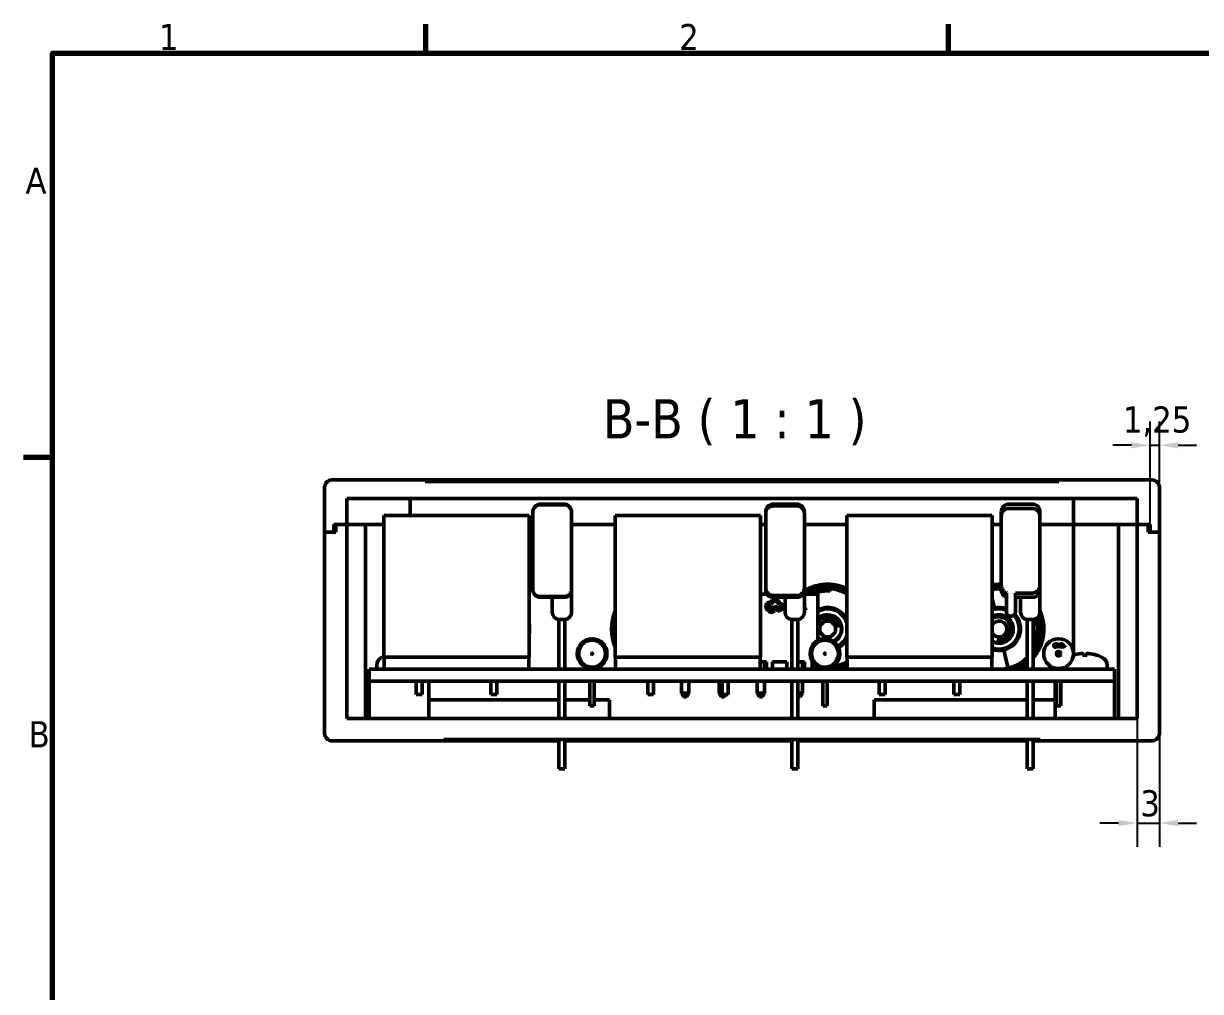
# Model space of a CAD drawing. Header units: millimetres. Extents: x -86 to 841, y -58 to 594.
# Drawn here: x 16.1 to 174, y 448.1 to 578 of the extents above; entities that cross this region are included whole.
import ezdxf

# ---------------------------------------------------------------- set-up
doc = ezdxf.new("R2010")
doc.units = ezdxf.units.MM
for name, color, linetype, lineweight in [('Border (ISO)', 7, 'Continuous', 70), ('Dimension (ISO)', 7, 'Continuous', 25), ('Symbol (ISO)', 7, 'Continuous', 25), ('Visible (ISO)', 7, 'Continuous', 50)]:
    doc.layers.add(name, color=color, linetype=linetype, lineweight=lineweight)
doc.styles.add('Label Text (ISO)', font='tahoma.ttf')
doc.styles.add('Note Text (ISO)', font='tahoma.ttf')
doc.dimstyles.new('Default (ISO)', dxfattribs={"dimtxt": 3.5, "dimasz": 2.5, "dimexe": 3.175, "dimexo": 0, "dimgap": 0.762, "dimtad": 1, "dimrnd": 1e-08, "dimtxsty": 'Note Text (ISO)', "dimcen": 0.09, "dimdle": 10, "dimclrd": 256, "dimclre": 256, "dimclrt": 256, "dimadec": 0, "dimazin": 0, "dimtfac": 1.001486, "dimtmove": 0, "dimatfit": 3, "dimfxl": 1, "dimtolj": 1, "dimtzin": 0, "dimlwd": -1, "dimlwe": -1, "dimarcsym": 0})

# ---------------------------------------------------------------- blocks, each defined once
blk = doc.blocks.new('Borders Default Border')
at = {"layer": 'Border (ISO)'}
for p, q in [((70.08, 574), (70.08, 577.9)), ((140.17, 574), (140.17, 577.9)), ((20, 519.75), (16.1, 519.75))]:
    blk.add_line(p, q, dxfattribs=at)
at = {"layer": 'Border (ISO)', "flags": 128}
blk.add_lwpolyline([(20, 20), (20, 574), (821, 574), (821, 20), (20, 20)], dxfattribs=at)
at = {"layer": 'Border (ISO)', "char_height": 3.5, "attachment_point": 7, "style": 'Note Text (ISO)'}
for s, insert in [('1', (34.25, 574.4)), ('2', (104.06, 574.4)), ('A', (16.36, 555.13)), ('B', (16.78, 480.88))]:
    blk.add_mtext(s, dxfattribs=dict(at, insert=insert))
blk = doc.blocks.new('*D13')
at = {"layer": 'Defpoints', "color": 0, "transparency": 16777216}
for p in [(165.48, 484.75), (168.48, 482.75), (168.48, 470.72)]:
    blk.add_point(p, dxfattribs=at)
at = {"layer": 'Dimension (ISO)', "transparency": 16777216}
for p, q in [((165.48, 484.75), (165.48, 467.54)), ((168.48, 482.75), (168.48, 467.54)), ((162.98, 470.72), (160.48, 470.72)), ((165.48, 470.72), (168.48, 470.72)), ((170.98, 470.72), (173.48, 470.72))]:
    blk.add_line(p, q, dxfattribs=at)
for points in [[(162.98, 471.13), (162.98, 470.3), (165.48, 470.72)], [(170.98, 471.13), (170.98, 470.3), (168.48, 470.72)]]:
    blk.add_solid(points, dxfattribs=at)
at = {"layer": 'Dimension (ISO)', "transparency": 16777216, "insert": (165.92, 475.12), "char_height": 3.5, "attachment_point": 1, "style": 'Note Text (ISO)'}
blk.add_mtext('\\A1;3', dxfattribs=at)
blk = doc.blocks.new('*D14')
at = {"layer": 'Defpoints', "color": 0, "transparency": 16777216}
for p in [(168.48, 521.39), (168.48, 515.75), (167.23, 510.75)]:
    blk.add_point(p, dxfattribs=at)
at = {"layer": 'Dimension (ISO)', "transparency": 16777216}
for p, q in [((167.23, 510.75), (167.23, 524.57)), ((168.48, 515.75), (168.48, 524.57)), ((164.73, 521.39), (162.23, 521.39)), ((167.23, 521.39), (168.48, 521.39)), ((170.98, 521.39), (173.48, 521.39))]:
    blk.add_line(p, q, dxfattribs=at)
for points in [[(164.73, 521.81), (164.73, 520.98), (167.23, 521.39)], [(170.98, 521.81), (170.98, 520.98), (168.48, 521.39)]]:
    blk.add_solid(points, dxfattribs=at)
at = {"layer": 'Dimension (ISO)', "transparency": 16777216, "insert": (163.58, 526.6), "char_height": 3.5, "attachment_point": 1, "style": 'Note Text (ISO)'}
blk.add_mtext('\\A1;1,25', dxfattribs=at)

msp = doc.modelspace()

# ---------------------------------------------------------------- linework, layer by layer
at = {"layer": 'Visible (ISO)'}
for p, q in [((69.98, 516.748), (57.48, 516.748)), ((69.98, 516.548), (69.98, 516.748)), ((69.98, 516.748), (72.98, 516.748)), ((154.98, 516.548), (69.98, 516.548)), ((72.98, 516.748), (151.98, 516.748)), ((151.98, 516.748), (154.98, 516.748)), ((167.48, 516.748), (154.98, 516.748)), ((154.98, 516.748), (154.98, 516.548)), ((56.48, 515.748), (56.48, 509.748)), ((168.48, 509.748), (168.48, 515.748)), ((59.48, 510.748), (59.48, 514.248)), ((59.48, 514.248), (165.48, 514.248)), ((67.98, 514.248), (67.98, 511.952)), ((85.421, 513.5), (88.621, 513.5)), ((88.621, 513.404), (85.421, 513.404)), ((116.663, 513.5), (119.863, 513.5)), ((119.863, 513.259), (116.663, 513.259)), ((148.26, 513.5), (151.46, 513.5)), ((156.98, 514.248), (156.98, 510.748)), ((165.48, 514.248), (165.48, 510.748)), ((64.426, 511.952), (64.426, 492.952)), ((83.926, 511.952), (64.426, 511.952)), ((83.926, 492.952), (83.926, 511.952)), ((84.421, 512.386), (84.421, 502.113)), ((84.421, 512.037), (84.421, 512.38)), ((89.621, 502.113), (89.621, 512.386)), ((89.621, 511.775), (89.621, 512.228)), ((95.483, 511.952), (95.483, 492.952)), ((114.983, 511.952), (95.483, 511.952)), ((114.983, 492.952), (114.983, 511.952)), ((115.663, 512.255), (115.663, 512.499)), ((115.663, 512.211), (115.663, 502.288)), ((120.863, 502.288), (120.863, 512.211)), ((120.863, 510.747), (120.863, 511.835)), ((126.544, 511.952), (126.544, 492.952)), ((146.044, 511.952), (126.544, 511.952)), ((146.044, 492.952), (146.044, 511.952)), ((147.26, 511.465), (147.26, 512.462)), ((147.26, 511.81), (147.26, 502.689)), ((151.46, 512.932), (148.26, 512.932)), ((152.46, 511.81), (152.46, 512.5)), ((152.46, 502.689), (152.46, 511.81)), ((57.73, 509.748), (57.73, 510.748)), ((57.73, 510.748), (59.48, 510.748)), ((59.48, 510.748), (57.98, 510.748)), ((57.98, 510.748), (57.98, 509.748)), ((59.48, 484.748), (59.48, 510.748)), ((61.98, 510.748), (59.48, 510.748)), ((61.98, 510.748), (61.98, 484.748)), ((61.98, 510.748), (64.426, 510.748)), ((64.426, 510.748), (61.98, 510.748)), ((83.926, 510.748), (84.421, 510.748)), ((84.421, 510.748), (83.926, 510.748)), ((89.621, 510.748), (95.483, 510.748)), ((95.483, 510.748), (89.621, 510.748)), ((114.983, 510.748), (115.663, 510.748)), ((115.663, 510.748), (114.983, 510.748)), ((120.863, 510.748), (126.544, 510.748)), ((126.544, 510.748), (120.863, 510.748)), ((146.044, 510.748), (147.26, 510.748)), ((147.26, 510.748), (146.044, 510.748)), ((152.46, 510.748), (156.98, 510.748)), ((156.98, 510.748), (152.46, 510.748)), ((156.98, 510.748), (162.98, 510.748)), ((156.98, 493.268), (156.98, 510.748)), ((162.98, 510.748), (156.98, 510.748)), ((165.48, 510.748), (162.98, 510.748)), ((162.98, 510.748), (162.98, 484.748)), ((166.98, 510.748), (165.48, 510.748)), ((165.48, 510.748), (165.48, 484.748)), ((165.48, 510.748), (167.23, 510.748)), ((166.98, 509.748), (166.98, 510.748)), ((167.23, 510.748), (167.23, 509.748)), ((57.98, 509.748), (56.48, 509.748)), ((56.48, 509.748), (56.48, 482.748)), ((56.48, 509.748), (57.73, 509.748)), ((168.48, 509.748), (166.98, 509.748)), ((167.23, 509.748), (168.48, 509.748)), ((168.48, 482.748), (168.48, 509.748)), ((147.26, 504.276), (147.26, 502.523)), ((84.421, 503.294), (84.421, 502.664)), ((89.621, 503.363), (89.621, 502.716)), ((115.663, 503.306), (115.663, 502.39)), ((120.863, 502.879), (120.863, 502.168)), ((124.301, 501.838), (124.32, 502.137)), ((147.108, 502.369), (147.26, 502.397)), ((152.46, 502.588), (152.46, 502)), ((85.421, 501.095), (88.621, 501.095)), ((85.421, 501), (88.621, 501)), ((87.021, 501), (87.021, 499)), ((89.621, 502), (89.621, 499)), ((114.983, 501.44), (115.834, 501.44)), ((116.663, 501.24), (119.863, 501.24)), ((116.663, 501), (119.863, 501)), ((118.263, 501), (118.263, 499)), ((120.863, 502), (120.863, 499)), ((120.863, 501.44), (122.64, 501.44)), ((122.64, 501.44), (122.64, 495.185)), ((146.044, 500.865), (146.342, 499.556)), ((147.951, 501.621), (147.951, 499)), ((149.169, 499), (149.169, 501.567)), ((149.169, 501.567), (151.46, 501.567)), ((149.169, 501), (151.46, 501)), ((149.86, 501), (149.86, 499)), ((152.46, 502), (152.46, 499)), ((117.209, 499.825), (116.724, 499.572)), ((116.815, 499.366), (117.321, 499.634)), ((116.815, 499.33), (116.815, 499.366)), ((117.321, 499.634), (117.209, 499.825)), ((117.299, 499.207), (117.512, 499.207)), ((117.491, 499.428), (117.328, 499.428)), ((117.44, 499.992), (117.469, 499.992)), ((120.875, 499.717), (120.863, 499.717)), ((120.924, 499.406), (120.863, 499.575)), ((120.863, 499.406), (120.924, 499.406)), ((120.863, 499.348), (120.944, 499.348)), ((121.069, 499.209), (120.875, 499.717)), ((120.944, 499.348), (120.996, 499.209)), ((120.996, 499.209), (121.069, 499.209)), ((122.722, 499.137), (122.64, 499.23)), ((123.277, 499.529), (123.281, 499.356)), ((123.615, 499.423), (123.551, 499.585)), ((124.271, 499.602), (124.215, 499.438)), ((124.552, 499.387), (124.547, 499.56)), ((125.229, 499.33), (125.121, 499.195)), ((125.42, 499.032), (125.475, 499.196)), ((146.092, 499.298), (146.044, 499.373)), ((146.7, 499.603), (146.678, 499.431)), ((147.018, 499.448), (146.979, 499.617)), ((147.693, 499.527), (147.614, 499.373)), ((147.939, 499.272), (147.951, 499.366)), ((87.921, 498.005), (88.721, 498.005)), ((87.921, 498.005), (87.921, 491.34)), ((88.721, 498.005), (88.721, 491.34)), ((119.163, 498.005), (119.963, 498.005)), ((119.163, 498.005), (119.163, 491.34)), ((119.963, 498.005), (119.963, 491.34)), ((126.037, 498.747), (125.889, 498.657)), ((126.114, 498.402), (126.222, 498.537)), ((126.544, 497.913), (126.427, 497.889)), ((126.438, 498.247), (126.544, 498.312)), ((149.312, 498.418), (149.152, 498.351)), ((149.337, 498.065), (149.464, 498.183)), ((149.743, 497.52), (149.57, 497.511)), ((150.76, 498.005), (151.56, 498.005)), ((150.76, 498.005), (150.76, 491.34)), ((151.56, 498.005), (151.56, 491.34)), ((94.98, 496.748), (95.48, 496.748)), ((149.632, 496.242), (149.805, 496.251)), ((149.645, 497.18), (149.805, 497.247)), ((149.84, 496.528), (149.674, 496.579)), ((125.591, 494.375), (125.528, 494.536)), ((125.979, 494.934), (126.131, 494.851)), ((126.306, 495.069), (126.191, 495.199)), ((126.479, 495.727), (126.544, 495.717)), ((148.219, 494.161), (148.181, 494.33)), ((148.686, 494.656), (148.824, 494.551)), ((149.029, 494.741), (148.936, 494.887)), ((149.299, 495.365), (149.464, 495.314)), ((149.592, 495.563), (149.454, 495.668)), ((151.702, 494.822), (151.979, 494.709)), ((154.73, 494.542), (154.594, 494.471)), ((154.62, 494.413), (154.761, 494.488)), ((154.62, 494.403), (154.62, 494.413)), ((154.761, 494.488), (154.73, 494.542)), ((154.755, 494.369), (154.815, 494.369)), ((154.809, 494.431), (154.763, 494.431)), ((154.795, 494.589), (154.803, 494.589)), ((155.08, 494.738), (155.061, 494.738)), ((155.061, 494.738), (155.061, 494.595)), ((155.061, 494.595), (155.136, 494.595)), ((155.134, 494.512), (155.061, 494.512)), ((155.061, 494.512), (155.061, 494.369)), ((155.061, 494.369), (155.138, 494.369)), ((155.08, 494.612), (155.08, 494.738)), ((155.136, 494.612), (155.08, 494.612)), ((155.08, 494.45), (155.08, 494.495)), ((155.08, 494.495), (155.134, 494.495)), ((155.13, 494.45), (155.08, 494.45)), ((155.08, 494.386), (155.08, 494.434)), ((155.08, 494.434), (155.13, 494.434)), ((155.138, 494.386), (155.08, 494.386)), ((155.13, 494.434), (155.13, 494.45)), ((155.134, 494.495), (155.134, 494.512)), ((155.136, 494.595), (155.136, 494.612)), ((155.138, 494.369), (155.138, 494.386)), ((155.165, 494.464), (155.165, 494.447)), ((155.219, 494.434), (155.189, 494.43)), ((155.219, 494.42), (155.195, 494.417)), ((155.218, 494.385), (155.219, 494.385)), ((155.219, 494.411), (155.219, 494.42)), ((155.219, 494.385), (155.219, 494.369)), ((155.219, 494.369), (155.236, 494.369)), ((155.236, 494.369), (155.236, 494.435)), ((155.249, 494.715), (155.249, 494.734)), ((155.249, 494.601), (155.249, 494.619)), ((155.261, 494.391), (155.261, 494.373)), ((155.35, 494.738), (155.277, 494.738)), ((155.277, 494.738), (155.277, 494.595)), ((155.277, 494.595), (155.354, 494.595)), ((155.296, 494.676), (155.296, 494.721)), ((155.296, 494.721), (155.35, 494.721)), ((155.346, 494.676), (155.296, 494.676)), ((155.296, 494.612), (155.296, 494.659)), ((155.296, 494.659), (155.346, 494.659)), ((155.354, 494.612), (155.296, 494.612)), ((155.324, 494.452), (155.324, 494.469)), ((155.359, 494.471), (155.339, 494.471)), ((155.339, 494.471), (155.378, 494.37)), ((155.342, 494.339), (155.342, 494.323)), ((155.346, 494.659), (155.346, 494.676)), ((155.35, 494.721), (155.35, 494.738)), ((155.354, 494.595), (155.354, 494.612)), ((155.385, 494.395), (155.359, 494.471)), ((155.378, 494.37), (155.371, 494.351)), ((155.421, 494.738), (155.381, 494.738)), ((155.381, 494.738), (155.381, 494.595)), ((155.381, 494.595), (155.42, 494.595)), ((155.387, 494.386), (155.385, 494.395)), ((155.388, 494.386), (155.387, 494.386)), ((155.418, 494.471), (155.39, 494.395)), ((155.39, 494.354), (155.436, 494.471)), ((155.399, 494.721), (155.399, 494.612)), ((155.42, 494.721), (155.399, 494.721)), ((155.399, 494.612), (155.42, 494.612)), ((155.436, 494.471), (155.418, 494.471)), ((155.529, 494.512), (155.455, 494.512)), ((155.455, 494.512), (155.455, 494.369)), ((155.455, 494.369), (155.532, 494.369)), ((155.474, 494.45), (155.474, 494.495)), ((155.474, 494.495), (155.529, 494.495)), ((155.525, 494.45), (155.474, 494.45)), ((155.474, 494.386), (155.474, 494.434)), ((155.474, 494.434), (155.525, 494.434)), ((155.532, 494.386), (155.474, 494.386)), ((155.559, 494.738), (155.504, 494.595)), ((155.504, 494.595), (155.525, 494.595)), ((155.525, 494.595), (155.538, 494.634)), ((155.525, 494.434), (155.525, 494.45)), ((155.529, 494.495), (155.529, 494.512)), ((155.532, 494.369), (155.532, 494.386)), ((155.538, 494.634), (155.598, 494.634)), ((155.565, 494.709), (155.544, 494.65)), ((155.544, 494.65), (155.592, 494.65)), ((155.578, 494.738), (155.559, 494.738)), ((155.599, 494.512), (155.559, 494.512)), ((155.559, 494.512), (155.559, 494.369)), ((155.559, 494.369), (155.598, 494.369)), ((155.568, 494.719), (155.568, 494.719)), ((155.592, 494.65), (155.57, 494.709)), ((155.577, 494.495), (155.577, 494.386)), ((155.599, 494.495), (155.577, 494.495)), ((155.577, 494.386), (155.598, 494.386)), ((155.632, 494.595), (155.578, 494.738)), ((155.598, 494.634), (155.612, 494.595)), ((155.612, 494.595), (155.632, 494.595)), ((155.737, 494.512), (155.683, 494.369)), ((155.683, 494.369), (155.703, 494.369)), ((155.703, 494.369), (155.717, 494.408)), ((155.717, 494.408), (155.776, 494.408)), ((155.744, 494.484), (155.722, 494.424)), ((155.722, 494.424), (155.77, 494.424)), ((155.757, 494.512), (155.737, 494.512)), ((155.747, 494.494), (155.746, 494.494)), ((155.77, 494.424), (155.749, 494.484)), ((155.811, 494.369), (155.757, 494.512)), ((155.776, 494.408), (155.79, 494.369)), ((155.79, 494.369), (155.811, 494.369)), ((64.426, 492.952), (83.926, 492.952)), ((64.476, 492.952), (64.476, 491.352)), ((83.876, 492.952), (64.476, 492.952)), ((83.876, 491.352), (83.876, 492.952)), ((95.483, 492.952), (114.983, 492.952)), ((95.533, 492.952), (95.533, 491.352)), ((114.933, 492.952), (95.533, 492.952)), ((114.933, 491.352), (114.933, 492.952)), ((126.544, 492.952), (146.044, 492.952)), ((126.594, 492.952), (126.594, 491.352)), ((145.994, 492.952), (126.594, 492.952)), ((145.994, 491.352), (145.994, 492.952)), ((146.267, 493.97), (146.346, 494.124)), ((146.942, 494.048), (146.98, 493.879)), ((147.26, 493.893), (147.282, 494.065)), ((147.618, 493.941), (148.066, 491.97)), ((147.868, 494.198), (147.961, 494.053)), ((158.807, 493.259), (158.153, 493.259)), ((158.201, 493.472), (158.22, 493.259)), ((158.758, 493.472), (158.74, 493.259)), ((160.022, 493.259), (160.008, 493.259)), ((62.48, 491.34), (62.48, 489.748)), ((162.48, 491.34), (62.48, 491.34)), ((63.48, 491.873), (63.48, 491.34)), ((64.476, 491.352), (83.876, 491.352)), ((68.776, 491.352), (68.776, 491.34)), ((69.576, 491.352), (69.576, 491.34)), ((78.776, 491.352), (78.776, 491.34)), ((79.576, 491.352), (79.576, 491.34)), ((92.075, 491.34), (92.075, 491.462)), ((92.675, 491.34), (92.675, 491.462)), ((95.533, 491.352), (114.933, 491.352)), ((99.833, 491.352), (99.833, 491.34)), ((100.633, 491.352), (100.633, 491.34)), ((102.32, 491.352), (102.32, 491.34)), ((102.946, 491.352), (102.946, 491.34)), ((104.11, 491.352), (104.11, 491.34)), ((104.36, 491.352), (104.36, 491.34)), ((105.36, 491.352), (105.36, 491.34)), ((105.61, 491.352), (105.61, 491.34)), ((106.436, 491.352), (106.436, 491.34)), ((108.334, 491.352), (108.334, 491.34)), ((109.19, 491.352), (109.19, 491.34)), ((109.44, 491.352), (109.44, 491.34)), ((109.833, 491.352), (109.833, 491.34)), ((110.633, 491.352), (110.633, 491.34)), ((110.69, 491.352), (110.69, 491.34)), ((111.516, 491.352), (111.516, 491.34)), ((113.414, 491.352), (113.414, 491.34)), ((114.27, 491.352), (114.27, 491.34)), ((114.52, 491.352), (114.52, 491.34)), ((115.77, 492.34), (114.933, 492.34)), ((115.52, 492.34), (115.52, 491.34)), ((115.77, 492.34), (115.77, 491.34)), ((116.596, 492.34), (116.596, 491.34)), ((118.494, 492.34), (116.596, 492.34)), ((118.494, 492.34), (118.494, 491.34)), ((120.85, 492.34), (119.963, 492.34)), ((120.6, 492.34), (120.6, 491.34)), ((120.85, 492.34), (120.85, 491.34)), ((121.896, 492.34), (121.896, 491.34)), ((121.947, 492.34), (121.896, 492.34)), ((122.64, 491.694), (122.64, 491.34)), ((123.317, 491.34), (123.317, 491.462)), ((123.917, 491.34), (123.917, 491.462)), ((126.594, 491.352), (145.994, 491.352)), ((130.894, 491.352), (130.894, 491.34)), ((131.694, 491.352), (131.694, 491.34)), ((140.894, 491.352), (140.894, 491.34)), ((141.694, 491.352), (141.694, 491.34)), ((148.066, 491.97), (148.177, 491.482)), ((148.199, 491.385), (148.209, 491.34)), ((150.71, 492.049), (150.404, 491.968)), ((154.66, 491.34), (154.66, 491.462)), ((155.26, 491.34), (155.26, 491.462)), ((155.48, 491.508), (155.48, 491.34)), ((161.48, 491.873), (161.48, 491.34)), ((162.48, 489.748), (162.48, 491.34)), ((62.48, 489.748), (162.48, 489.748)), ((62.48, 484.748), (62.48, 489.748)), ((68.776, 489.748), (68.776, 487.952)), ((69.576, 489.748), (69.576, 487.952)), ((70.48, 484.748), (70.48, 489.748)), ((78.776, 489.748), (78.776, 487.952)), ((79.576, 489.748), (79.576, 487.952)), ((87.921, 489.748), (87.921, 484.748)), ((88.721, 489.748), (88.721, 484.748)), ((92.075, 486.44), (92.075, 489.748)), ((92.675, 486.44), (92.675, 489.748)), ((99.833, 489.748), (99.833, 487.952)), ((100.633, 489.748), (100.633, 487.952)), ((104.36, 489.748), (104.36, 488.159)), ((105.36, 489.748), (105.36, 488.159)), ((109.44, 489.748), (109.44, 488.159)), ((109.833, 489.748), (109.833, 487.952)), ((110.633, 489.748), (110.633, 487.952)), ((114.52, 489.748), (114.52, 488.159)), ((115.52, 489.748), (115.52, 488.159)), ((119.163, 489.748), (119.163, 484.748)), ((119.963, 489.748), (119.963, 484.748)), ((120.6, 489.748), (120.6, 488.159)), ((123.317, 486.44), (123.317, 489.748)), ((123.917, 486.44), (123.917, 489.748)), ((130.894, 489.748), (130.894, 487.952)), ((131.694, 489.748), (131.694, 487.952)), ((140.894, 489.748), (140.894, 487.952)), ((141.694, 489.748), (141.694, 487.952)), ((150.76, 489.748), (150.76, 484.748)), ((151.56, 489.748), (151.56, 484.748)), ((154.48, 484.748), (154.48, 489.748)), ((154.66, 486.44), (154.66, 489.748)), ((155.26, 486.44), (155.26, 489.748)), ((162.48, 484.748), (162.48, 489.748)), ((68.776, 487.952), (69.574, 487.952)), ((78.776, 487.952), (79.574, 487.952)), ((99.833, 487.952), (100.632, 487.952)), ((104.36, 488.159), (105.36, 488.159)), ((104.36, 488.159), (104.66, 487.64)), ((105.06, 487.64), (105.36, 488.159)), ((109.44, 488.159), (109.833, 488.159)), ((109.44, 488.159), (109.74, 487.64)), ((109.833, 487.952), (110.632, 487.952)), ((110.14, 487.64), (110.32, 487.952)), ((114.52, 488.159), (115.52, 488.159)), ((114.52, 488.159), (114.82, 487.64)), ((115.22, 487.64), (115.52, 488.159)), ((119.963, 488.159), (120.6, 488.159)), ((120.3, 487.64), (120.6, 488.159)), ((130.894, 487.952), (131.694, 487.952)), ((140.894, 487.952), (141.694, 487.952)), ((87.921, 487.248), (70.48, 487.248)), ((92.075, 487.248), (88.721, 487.248)), ((92.075, 486.44), (92.675, 486.44)), ((94.73, 487.248), (92.675, 487.248)), ((94.73, 484.748), (94.73, 487.248)), ((105.06, 487.64), (104.66, 487.64)), ((110.14, 487.64), (109.74, 487.64)), ((115.22, 487.64), (114.82, 487.64)), ((120.3, 487.64), (119.963, 487.64)), ((123.317, 486.44), (123.917, 486.44)), ((150.76, 487.248), (130.23, 487.248)), ((130.23, 484.748), (130.23, 487.248)), ((154.48, 487.248), (151.56, 487.248)), ((154.66, 486.44), (155.26, 486.44)), ((165.48, 484.748), (59.48, 484.748)), ((57.48, 481.748), (72.48, 481.748)), ((72.48, 481.748), (72.48, 481.948)), ((72.48, 481.948), (152.48, 481.948)), ((72.48, 481.748), (75.48, 481.748)), ((87.921, 481.748), (75.48, 481.748)), ((87.921, 481.948), (87.921, 478)), ((88.721, 481.948), (88.721, 478)), ((119.163, 481.748), (88.721, 481.748)), ((119.163, 481.948), (119.163, 478)), ((119.963, 481.948), (119.963, 478)), ((149.48, 481.748), (119.963, 481.748)), ((149.48, 481.748), (150.76, 481.748)), ((150.76, 481.948), (150.76, 478)), ((151.56, 481.948), (151.56, 478)), ((151.56, 481.748), (152.48, 481.748)), ((152.48, 481.948), (152.48, 481.748)), ((152.48, 481.748), (167.48, 481.748)), ((87.921, 478), (88.721, 478)), ((119.163, 478), (119.963, 478)), ((150.76, 478), (151.56, 478))]:
    msp.add_line(p, q, dxfattribs=at)
for centre, radius in [((123.98, 496.748), 1.07), ((92.375, 493.44), 2), ((92.375, 493.44), 1.8), ((123.617, 493.44), 2), ((123.617, 493.44), 1.8), ((154.96, 493.44), 2), ((92.375, 493.44), 0.0638), ((123.617, 493.44), 0.0638), ((154.96, 493.44), 0.3)]:
    msp.add_circle(centre, radius, dxfattribs=at)
for centre, radius, start, end in [((57.48, 515.748), 1, 90, 180), ((167.48, 515.748), 1, 0, 90), ((85.421, 512.5), 1, 90, 180), ((88.621, 512.5), 1, 0, 90), ((116.663, 512.5), 1, 90, 180), ((119.863, 512.5), 1, 0, 90), ((148.26, 512.5), 1, 90, 180), ((151.46, 512.5), 1, 0, 90), ((123.98, 496.748), 5.4, 86.38508, 119.68223), ((146.98, 496.748), 6, 87.32537, 98.97446), ((85.421, 502), 1, 180, 270), ((88.621, 502), 1, 270, 0), ((116.663, 502), 1, 180, 270), ((119.863, 502), 1, 270, 0), ((148.26, 502), 1, 180, 251.98794), ((151.46, 502), 1, 270, 0), ((88.021, 499), 1, 180, 264.26083), ((88.621, 499), 1, 275.73917, 0), ((100.98, 496.748), 6, 156.37486, 203.62514), ((119.263, 499), 1, 180, 264.26083), ((119.863, 499), 1, 275.73917, 0), ((123.98, 496.748), 2.7, 18.26032, 119.75499), ((146.98, 496.748), 2.7, 68.92783, 110.28277), ((150.86, 499), 1, 180, 264.26083), ((151.46, 499), 1, 275.73917, 0), ((77.98, 496.748), 6, 352.30671, 7.69329), ((123.98, 496.748), 1.525, 6.90568, 96.29756), ((123.98, 496.748), 1.909, 47.89192, 90.15695), ((146.98, 496.748), 2.7, 249.71723, 43.08784), ((146.98, 496.748), 1.07, 208.97051, 151.02949), ((146.98, 496.748), 5.4, 337.80734, 16.51117), ((123.98, 496.748), 2.7, 300.66574, 341.73968), ((146.98, 496.748), 1.524, 258.32795, 347.71983), ((146.98, 496.748), 1.909, 299.31418, 341.57922), ((64.68, 491.873), 1.2, 116.67022, 179.99), ((66.48, 488.29), 5.21, 113.21878, 116.67022), ((160.022, 493.119), 0.14, 72.29463, 90), ((158.48, 488.29), 5.21, 63.32978, 72.29463), ((160.28, 491.873), 1.2, 0.01, 63.32978), ((77.98, 496.748), 6, 244.06752, 244.34624), ((77.98, 496.748), 6, 295.65376, 295.93248), ((100.98, 496.748), 5.594, 254.70299, 255.20407), ((100.98, 496.748), 5.4, 267.75627, 272.24373), ((123.98, 496.748), 5.4, 269.33254, 298.95225), ((123.98, 496.748), 5.594, 284.79593, 297.85843), ((146.98, 496.748), 6, 295.65376, 308.44374), ((57.48, 482.748), 1, 180, 270), ((167.48, 482.748), 1, 270, 0)]:
    msp.add_arc(centre, radius, start, end, dxfattribs=at)
for centre, major_axis, ratio, start_param, end_param in [((117.038, 499.412), (-0.258, 1.233), 0.7599857, 6.1251552, 6.6051381), ((116.24, 499.781), (-0.032, 0.579), 0.9861221, 0.7238835, 1.5156788), ((116.223, 499.763), (-0.274, 0.501), 0.9618849, 1.0527423, 1.8111127), ((117.368, 501.62), (1.418, 2.339), 0.4581454, 3.0087442, 3.2786839), ((116.279, 499.695), (-0.178, 0.652), 0.9265162, 6.0361479, 6.7707387), ((116.938, 500.063), (-0.676, 0.286), 0.8379881, 3.806534, 4.3115967), ((117.433, 499.82), (-0.188, 0.591), 0.8954658, 2.9414275, 3.6126981), ((123.98, 496.747), (1.499, -2.458), 0.9999999, 1.571162, 3.0781473), ((146.981, 496.748), (-2.807, -0.638), 0.9999999, 4.7127547, 4.8203446), ((146.979, 496.748), (-2.807, -0.638), 0.9999999, 4.1445598, 4.7120233), ((123.979, 496.749), (1.499, -2.458), 0.9999999, 1.4947923, 1.5704306), ((146.979, 496.748), (-2.807, -0.638), 0.9999999, 1.571162, 3.6720178), ((123.979, 496.749), (1.499, -2.458), 0.9999999, 6.2666594, 6.8344396), ((154.459, 494.53), (0.009, -0.162), 0.9861221, 3.8654762, 4.6572715), ((154.454, 494.525), (0.077, -0.14), 0.9618849, 4.1943349, 4.9527054), ((154.775, 495.045), (-0.397, -0.655), 0.4581454, 6.1503368, 6.4202765), ((154.47, 494.505), (0.05, -0.183), 0.9265162, 2.8945552, 3.629146), ((154.482, 494.582), (-0.0681, 0.0244), 0.6566042, 4.4188557, 5.2127747), ((154.515, 494.404), (-0.0827, -0.0632), 0.9664448, 3.196155, 4.0439629), ((154.682, 494.426), (0.072, -0.345), 0.7599857, 2.9835625, 3.4635454), ((154.66, 494.554), (0.065, -0.214), 0.9347991, 2.1610095, 2.8637791), ((154.654, 494.609), (-0.189, 0.08), 0.8379881, 3.806534, 4.3115967), ((154.793, 494.541), (0.053, -0.166), 0.8954658, 6.0830202, 6.7542908), ((154.804, 494.512), (0.041, -0.136), 0.9889559, 0.5255817, 1.2729004), ((161.3, 498.889), (-6.146, -4.27), 0.0914273, 6.2197529, 6.2967999), ((157.678, 497.733), (-2.513, -3.359), 0.0816628, 6.2751988, 6.3441892), ((155.525, 494.136), (-0.348, 0.274), 0.1798725, 6.2595385, 6.4237131), ((157.52, 498.694), (2.334, 4.078), 0.0973457, 3.1115424, 3.1972517), ((155.574, 494.917), (-0.395, -0.532), 0.1577972, 6.2688645, 6.3998376), ((153.777, 496.938), (1.427, -2.567), 0.1033279, 6.2258029, 6.3445998), ((154.864, 495.055), (0.34, -0.67), 0.1781165, 6.193132, 6.3502996), ((149.384, 487.408), (5.827, 7.047), 0.0413057, 6.2332765, 6.3173293), ((154.496, 495.908), (-0.752, 1.29), 0.2024098, 3.0241478, 3.1453992), ((154.415, 494.051), (-0.85, -0.671), 0.1834863, 3.2396838, 3.3697723), ((155.719, 494.689), (-0.455, -0.259), 0.2121867, 6.1630276, 6.3117803), ((157.143, 497.375), (-1.887, -3), 0.1189389, 0.011679, 0.0746835), ((155.822, 494.416), (-0.558, 0.017), 0.1123925, 0.0900804, 0.298014), ((155.384, 494.404), (-0.104, 0.046), 0.3083233, 6.0952599, 6.418663), ((156.302, 494.249), (-1.02, 0.189), 0.0387332, 0.0640826, 0.2003297), ((155.092, 494.439), (-0.217, 0.037), 0.0927394, 3.3005799, 3.5997507), ((154.453, 495.38), (0.867, -1.003), 0.1658718, 6.1406551, 6.267037), ((149.227, 498.361), (-6.082, 3.972), 0.0381116, 3.0833012, 3.1664771), ((155.036, 494.405), (-0.291, -0.002), 0.1728647, 3.2918339, 3.5693912), ((154.223, 494.966), (-1.103, 0.582), 0.1380632, 3.0701552, 3.2142369), ((153.806, 493.582), (-1.52, -0.828), 0.1150002, 3.0790497, 3.1675993), ((155.384, 494.352), (-0.0516, -0.0221), 0.4166271, 0.4638914, 0.7725021), ((148.588, 485.488), (-6.871, -9.222), 0.0661259, 3.1369535, 3.1908182), ((150.978, 500.154), (4.481, -5.53), 0.0810907, 6.2175749, 6.2907911), ((147.7, 507.014), (7.764, -12.407), 0.0692563, 6.2398718, 6.2965517), ((152.612, 492.264), (-2.854, -2.44), 0.1037177, 3.0531484, 3.1575927), ((150.867, 498.269), (-4.599, 3.638), 0.0880291, 3.1298626, 3.2111233), ((139.454, 504.399), (-16.032, 9.769), 0.0581513, 3.1252691, 3.1770124), ((151.156, 499.928), (4.481, -5.53), 0.0810907, 6.2175749, 6.2907911), ((147.878, 506.788), (7.764, -12.407), 0.0692563, 6.2398718, 6.2965517), ((148.766, 485.262), (-6.871, -9.222), 0.0661259, 3.1369535, 3.1908182), ((152.791, 492.038), (-2.854, -2.44), 0.1037176, 3.0531484, 3.1575927), ((151.046, 498.043), (-4.599, 3.638), 0.0880291, 3.1298626, 3.2111233), ((139.632, 504.173), (-16.032, 9.769), 0.0581513, 3.1252691, 3.1770124), ((146.981, 496.748), (-2.807, -0.638), 0.9999999, 1.0157801, 1.5704306), ((158.467, 488.307), (4.19, 3.09), 0.9941196, 1.0271053, 1.2341091), ((158.683, 488.307), (-0.455, 5.186), 0.0642654, 0.0888587, 0.3002882), ((158.276, 488.307), (0.455, 5.186), 0.0642654, 5.9828971, 6.1943266), ((158.493, 488.307), (4.19, -3.09), 0.9941196, 1.9030578, 2.1144873), ((146.875, 496.765), (-0.811, -5.906), 0.9999473, 5.9869604, 5.9920696)]:
    msp.add_ellipse(centre, major_axis=major_axis, ratio=ratio, start_param=start_param, end_param=end_param, dxfattribs=at)
for points, knots in [([(85.421, 513.404), (85.298, 513.404), (85.154, 513.375), (84.926, 513.28), (84.803, 513.197), (84.628, 513.02), (84.545, 512.895), (84.45, 512.662), (84.421, 512.512), (84.421, 512.386)], [0, 0, 0, 0, 0.03682038, 0.03682038, 0.07393253, 0.07393253, 0.11147057, 0.11147057, 0.14950779, 0.14950779, 0.14950779, 0.14950779]), ([(89.621, 512.386), (89.621, 512.512), (89.591, 512.662), (89.496, 512.895), (89.413, 513.02), (89.238, 513.197), (89.115, 513.28), (88.888, 513.375), (88.743, 513.404), (88.621, 513.404)], [-0.1495078, -0.1495078, -0.1495078, -0.1495078, -0.11147057, -0.11147057, -0.07393253, -0.07393253, -0.03682038, -0.03682038, 0, 0, 0, 0]), ([(116.663, 513.259), (116.541, 513.259), (116.398, 513.23), (116.172, 513.134), (116.049, 513.05), (115.873, 512.869), (115.79, 512.741), (115.692, 512.499), (115.663, 512.344), (115.663, 512.211)], [0, 0, 0, 0, 0.03650362, 0.03650362, 0.07375046, 0.07375046, 0.11209976, 0.11209976, 0.15177814, 0.15177814, 0.15177814, 0.15177814]), ([(120.863, 512.211), (120.863, 512.344), (120.833, 512.499), (120.736, 512.741), (120.652, 512.869), (120.476, 513.05), (120.354, 513.134), (120.127, 513.23), (119.984, 513.259), (119.863, 513.259)], [-0.15177814, -0.15177814, -0.15177814, -0.15177814, -0.11209976, -0.11209976, -0.07375046, -0.07375046, -0.03650362, -0.03650362, 0, 0, 0, 0]), ([(148.26, 512.932), (148.141, 512.932), (148.001, 512.903), (147.777, 512.805), (147.655, 512.717), (147.477, 512.528), (147.392, 512.391), (147.291, 512.129), (147.26, 511.956), (147.26, 511.81)], [0, 0, 0, 0, 0.03575068, 0.03575068, 0.07330474, 0.07330474, 0.11363891, 0.11363891, 0.15756977, 0.15756977, 0.15756977, 0.15756977]), ([(152.46, 511.81), (152.46, 511.952), (152.431, 512.12), (152.335, 512.376), (152.254, 512.511), (152.08, 512.705), (151.956, 512.797), (151.726, 512.901), (151.582, 512.932), (151.46, 512.932)], [-0.1575722, -0.1575722, -0.1575722, -0.1575722, -0.11488627, -0.11488627, -0.07559223, -0.07559223, -0.03681776, -0.03681776, 0, 0, 0, 0]), ([(84.421, 502.113), (84.421, 501.987), (84.45, 501.837), (84.545, 501.604), (84.628, 501.479), (84.803, 501.302), (84.926, 501.219), (85.154, 501.124), (85.298, 501.095), (85.421, 501.095)], [-0.14950779, -0.14950779, -0.14950779, -0.14950779, -0.11147057, -0.11147057, -0.07393253, -0.07393253, -0.03682038, -0.03682038, 0, 0, 0, 0]), ([(88.621, 501.095), (88.743, 501.095), (88.888, 501.124), (89.115, 501.219), (89.238, 501.302), (89.413, 501.479), (89.496, 501.604), (89.591, 501.837), (89.621, 501.987), (89.621, 502.113)], [0, 0, 0, 0, 0.03682038, 0.03682038, 0.07393253, 0.07393253, 0.11147057, 0.11147057, 0.1495078, 0.1495078, 0.1495078, 0.1495078]), ([(115.663, 502.288), (115.663, 502.156), (115.692, 502), (115.79, 501.758), (115.873, 501.63), (116.049, 501.449), (116.172, 501.365), (116.398, 501.269), (116.541, 501.24), (116.663, 501.24)], [-0.15177814, -0.15177814, -0.15177814, -0.15177814, -0.11209976, -0.11209976, -0.07375046, -0.07375046, -0.03650362, -0.03650362, 0, 0, 0, 0]), ([(119.863, 501.24), (119.984, 501.24), (120.127, 501.269), (120.354, 501.365), (120.476, 501.449), (120.652, 501.63), (120.736, 501.758), (120.833, 502), (120.863, 502.156), (120.863, 502.288)], [0, 0, 0, 0, 0.03650362, 0.03650362, 0.07375046, 0.07375046, 0.11209976, 0.11209976, 0.15177814, 0.15177814, 0.15177814, 0.15177814]), ([(126.544, 502.02), (126.451, 502.063), (126.356, 502.104), (125.836, 502.313), (125.391, 502.435), (124.178, 502.615), (123.405, 502.576), (122.021, 502.226), (121.411, 501.955), (120.863, 501.588)], [-1.3331269, -1.3331269, -1.3331269, -1.3331269, -1.30240054, -1.30240054, -1.1655452, -1.1655452, -0.93710046, -0.93710046, -0.7398304, -0.7398304, -0.7398304, -0.7398304]), ([(124.32, 502.137), (124.647, 502.116), (124.98, 502.066), (125.31, 501.982), (125.733, 501.874), (126.151, 501.711), (126.544, 501.5)], [3.75245792, 3.75245792, 3.75245792, 3.75245792, 3.94171338, 3.94171338, 3.94171338, 4.18503967, 4.18503967, 4.18503967, 4.18503967]), ([(147.26, 502.689), (147.26, 502.543), (147.291, 502.37), (147.392, 502.108), (147.477, 501.971), (147.655, 501.782), (147.777, 501.694), (147.91, 501.636), (147.93, 501.628), (147.951, 501.621)], [-0.15756977, -0.15756977, -0.15756977, -0.15756977, -0.11363891, -0.11363891, -0.07330474, -0.07330474, -0.03575068, -0.03575068, -0.02956525, -0.02956525, -0.02956525, -0.02956525]), ([(151.46, 501.567), (151.582, 501.567), (151.726, 501.598), (151.956, 501.702), (152.08, 501.794), (152.254, 501.988), (152.335, 502.123), (152.431, 502.379), (152.46, 502.547), (152.46, 502.689)], [0, 0, 0, 0, 0.03681776, 0.03681776, 0.07559223, 0.07559223, 0.11488627, 0.11488627, 0.1575722, 0.1575722, 0.1575722, 0.1575722]), ([(117.422, 500.473), (117.353, 500.532), (117.275, 500.58), (117.107, 500.644), (117.019, 500.66), (116.93, 500.66)], [-0.053944488, -0.053944488, -0.053944488, -0.053944488, -0.02670076, -0.02670076, 0, 0, 0, 0]), ([(121.98, 501.44), (122.231, 501.547), (122.491, 501.634), (123.262, 501.824), (123.782, 501.871), (124.301, 501.838)], [-0.23822523, -0.23822523, -0.23822523, -0.23822523, -0.15602907, -0.15602907, -0.00001488, -0.00001488, -0.00001488, -0.00001488]), ([(116.11, 499.214), (116.122, 499.179), (116.139, 499.145), (116.184, 499.085), (116.21, 499.058), (116.271, 499.015), (116.304, 498.998), (116.376, 498.975), (116.415, 498.969), (116.453, 498.969)], [-0.04531081, -0.04531081, -0.04531081, -0.04531081, -0.033968232, -0.033968232, -0.022764775, -0.022764775, -0.011579425, -0.011579425, 0, 0, 0, 0]), ([(116.258, 500.151), (116.291, 500.151), (116.324, 500.146), (116.389, 500.127), (116.421, 500.114), (116.45, 500.097)], [-0.020007461, -0.020007461, -0.020007461, -0.020007461, -0.010112254, -0.010112254, 0, 0, 0, 0]), ([(116.45, 499.468), (116.374, 499.468), (116.309, 499.406), (116.309, 499.247), (116.374, 499.186), (116.45, 499.186)], [2, 2, 2, 2, 3, 3, 4, 4, 4, 4]), ([(116.45, 499.186), (116.529, 499.186), (116.591, 499.251), (116.591, 499.327), (116.591, 499.406), (116.526, 499.468), (116.45, 499.468)], [0, 0, 0, 0, 1, 1, 1, 2, 2, 2, 2]), ([(116.724, 499.572), (116.708, 499.592), (116.689, 499.609), (116.649, 499.64), (116.626, 499.653), (116.58, 499.674), (116.556, 499.682), (116.506, 499.693), (116.479, 499.695), (116.453, 499.695)], [-0.030768464, -0.030768464, -0.030768464, -0.030768464, -0.023149041, -0.023149041, -0.015470657, -0.015470657, -0.007861338, -0.007861338, 0, 0, 0, 0]), ([(117.841, 499.37), (117.884, 499.416), (117.918, 499.47), (117.963, 499.588), (117.975, 499.65), (117.975, 499.713)], [-0.037842466, -0.037842466, -0.037842466, -0.037842466, -0.018954603, -0.018954603, 0, 0, 0, 0]), ([(147.951, 499), (147.951, 498.951), (147.958, 498.903), (147.989, 498.807), (148.012, 498.76), (148.082, 498.662), (148.133, 498.615), (148.244, 498.542), (148.303, 498.515), (148.404, 498.486), (148.444, 498.479), (148.517, 498.471), (148.551, 498.469), (148.62, 498.472), (148.656, 498.476), (148.739, 498.491), (148.785, 498.505), (148.9, 498.554), (148.964, 498.596), (149.067, 498.698), (149.107, 498.755), (149.157, 498.876), (149.169, 498.937), (149.169, 499)], [-0.17916756, -0.17916756, -0.17916756, -0.17916756, -0.16458833, -0.16458833, -0.14901734, -0.14901734, -0.12850178, -0.12850178, -0.1093059, -0.1093059, -0.09720081, -0.09720081, -0.08716213, -0.08716213, -0.07648419, -0.07648419, -0.06204366, -0.06204366, -0.03929876, -0.03929876, -0.01867404, -0.01867404, 0, 0, 0, 0]), ([(122.64, 498.108), (122.744, 498.21), (122.859, 498.301), (123.13, 498.466), (123.287, 498.535), (123.622, 498.632), (123.798, 498.657), (123.975, 498.657)], [15.62569961, 15.62569961, 15.62569961, 15.62569961, 15.66978169, 15.66978169, 15.72109265, 15.72109265, 15.77420665, 15.77420665, 15.77420665, 15.77420665]), ([(123.813, 498.263), (123.682, 498.255), (123.553, 498.23), (123.262, 498.134), (123.134, 498.06), (122.887, 497.89), (122.749, 497.755), (122.64, 497.599)], [0.000001, 0.000001, 0.000001, 0.000001, 0.03935874, 0.03935874, 0.0920659, 0.0920659, 0.18482946, 0.18482946, 0.18482946, 0.18482946]), ([(123.975, 498.657), (124.204, 498.625), (124.425, 498.551), (124.802, 498.342), (124.99, 498.203), (125.275, 497.838), (125.369, 497.657), (125.479, 497.291), (125.501, 497.111), (125.493, 496.931)], [0.00000054, 0.00000054, 0.00000054, 0.00000054, 0.07010596, 0.07010596, 0.13060575, 0.13060575, 0.17779641, 0.17779641, 0.21978448, 0.21978448, 0.21978448, 0.21978448]), ([(124.688, 495.128), (124.925, 495.221), (125.115, 495.355), (125.426, 495.648), (125.563, 495.837), (125.762, 496.263), (125.819, 496.498), (125.836, 496.916), (125.819, 497.148), (125.689, 497.545), (125.625, 497.681), (125.466, 497.938), (125.369, 498.058), (125.26, 498.164)], [1.630132, 1.630132, 1.630132, 1.630132, 1.9955983, 1.9955983, 2.426053, 2.426053, 2.8717577, 2.8717577, 3.2042045, 3.2042045, 3.3903561, 3.3903561, 3.5804223, 3.5804223, 3.5804223, 3.5804223]), ([(125.26, 498.164), (125.42, 498.02), (125.554, 497.849), (125.774, 497.445), (125.848, 497.209), (125.905, 496.717), (125.884, 496.466), (125.747, 495.983), (125.631, 495.758), (125.324, 495.371), (125.139, 495.212), (124.894, 495.072), (124.859, 495.053), (124.823, 495.035)], [14.7104088, 14.7104088, 14.7104088, 14.7104088, 14.77528023, 14.77528023, 14.84882939, 14.84882939, 14.92400929, 14.92400929, 14.99947804, 14.99947804, 15.07221108, 15.07221108, 15.08429, 15.08429, 15.08429, 15.08429]), ([(146.044, 498.412), (146.216, 498.509), (146.403, 498.579), (146.838, 498.668), (147.086, 498.67), (147.571, 498.58), (147.804, 498.488), (148.225, 498.217), (148.408, 498.04), (148.689, 497.633), (148.787, 497.409), (148.879, 497.006), (148.894, 496.835), (148.879, 496.488), (148.847, 496.313), (148.791, 496.145)], [15.31295432, 15.31295432, 15.31295432, 15.31295432, 15.37266218, 15.37266218, 15.44646265, 15.44646265, 15.52110419, 15.52110419, 15.59686052, 15.59686052, 15.66978169, 15.66978169, 15.72109265, 15.72109265, 15.77420665, 15.77420665, 15.77420665, 15.77420665]), ([(148.469, 496.424), (148.503, 496.55), (148.521, 496.681), (148.522, 496.987), (148.492, 497.132), (148.405, 497.441), (148.307, 497.631), (148.052, 497.951), (147.901, 498.081), (147.616, 498.246), (147.516, 498.286), (147.24, 498.381), (147.019, 498.41), (146.591, 498.382), (146.386, 498.329), (146.142, 498.214), (146.091, 498.187), (146.044, 498.158)], [0.000001, 0.000001, 0.000001, 0.000001, 0.03935874, 0.03935874, 0.0920659, 0.0920659, 0.19498085, 0.19498085, 0.29068236, 0.29068236, 0.35466832, 0.35466832, 0.55145818, 0.55145818, 0.73897634, 0.73897634, 0.7926016, 0.7926016, 0.7926016, 0.7926016]), ([(151.56, 493.106), (151.776, 493.389), (151.967, 493.691), (152.478, 494.691), (152.687, 495.436), (152.802, 496.931), (152.719, 497.668), (152.47, 498.465), (152.436, 498.563), (152.4, 498.66)], [-1.27174378, -1.27174378, -1.27174378, -1.27174378, -1.1655452, -1.1655452, -0.93710046, -0.93710046, -0.71848617, -0.71848617, -0.68761528, -0.68761528, -0.68761528, -0.68761528]), ([(151.897, 498.1), (151.918, 498.025), (151.937, 497.95), (152.069, 497.367), (152.105, 496.847), (152.02, 495.812), (151.898, 495.303), (151.702, 494.822)], [-0.33508804, -0.33508804, -0.33508804, -0.33508804, -0.31167144, -0.31167144, -0.15602907, -0.15602907, -0.00001488, -0.00001488, -0.00001488, -0.00001488]), ([(148.791, 496.145), (148.687, 495.938), (148.547, 495.752), (148.228, 495.461), (148.036, 495.327), (147.6, 495.173), (147.399, 495.141), (147.017, 495.154), (146.839, 495.191), (146.671, 495.255)], [0.00000054, 0.00000054, 0.00000054, 0.00000054, 0.07010596, 0.07010596, 0.13060575, 0.13060575, 0.17779641, 0.17779641, 0.21978448, 0.21978448, 0.21978448, 0.21978448]), ([(122.64, 495.746), (122.692, 495.67), (122.751, 495.597), (122.883, 495.46), (122.952, 495.4), (123.021, 495.349)], [0.65558077, 0.65558077, 0.65558077, 0.65558077, 0.73897634, 0.73897634, 0.82624542, 0.82624542, 0.82624542, 0.82624542]), ([(146.044, 495.17), (146.149, 495.101), (146.262, 495.044), (146.547, 494.935), (146.773, 494.877), (147.19, 494.874), (147.34, 494.891), (147.634, 494.961), (147.778, 495.014), (147.914, 495.084)], [2.63633993, 2.63633993, 2.63633993, 2.63633993, 2.87175769, 2.87175769, 3.20420449, 3.20420449, 3.39035608, 3.39035608, 3.58042225, 3.58042225, 3.58042225, 3.58042225]), ([(147.914, 495.084), (147.727, 494.978), (147.522, 494.905), (147.068, 494.826), (146.822, 494.83), (146.393, 494.921), (146.212, 494.99), (146.044, 495.084)], [14.7104088, 14.7104088, 14.7104088, 14.7104088, 14.77528023, 14.77528023, 14.84882939, 14.84882939, 14.90687753, 14.90687753, 14.90687753, 14.90687753]), ([(154.423, 494.439), (154.414, 494.443), (154.406, 494.448), (154.391, 494.461), (154.384, 494.469), (154.374, 494.485), (154.37, 494.494), (154.364, 494.512), (154.363, 494.522), (154.363, 494.532)], [-0.01177996, -0.01177996, -0.01177996, -0.01177996, -0.008808852, -0.008808852, -0.005847693, -0.005847693, -0.002974887, -0.002974887, 0, 0, 0, 0]), ([(154.422, 494.371), (154.426, 494.361), (154.43, 494.351), (154.443, 494.335), (154.45, 494.327), (154.467, 494.315), (154.477, 494.31), (154.497, 494.304), (154.508, 494.302), (154.518, 494.302)], [-0.012687027, -0.012687027, -0.012687027, -0.012687027, -0.009511105, -0.009511105, -0.006374137, -0.006374137, -0.003242239, -0.003242239, 0, 0, 0, 0]), ([(154.517, 494.442), (154.496, 494.442), (154.478, 494.425), (154.478, 494.38), (154.496, 494.363), (154.517, 494.363)], [2, 2, 2, 2, 3, 3, 4, 4, 4, 4]), ([(154.517, 494.618), (154.522, 494.632), (154.529, 494.646), (154.547, 494.669), (154.558, 494.68), (154.581, 494.697), (154.594, 494.704), (154.623, 494.713), (154.638, 494.715), (154.653, 494.715)], [-0.017898156, -0.017898156, -0.017898156, -0.017898156, -0.013390492, -0.013390492, -0.008940107, -0.008940107, -0.004568264, -0.004568264, 0, 0, 0, 0]), ([(154.517, 494.363), (154.54, 494.363), (154.557, 494.381), (154.557, 494.402), (154.557, 494.425), (154.539, 494.442), (154.517, 494.442)], [0, 0, 0, 0, 1, 1, 1, 2, 2, 2, 2]), ([(154.757, 494.432), (154.753, 494.432), (154.749, 494.431), (154.742, 494.428), (154.738, 494.425), (154.732, 494.42), (154.73, 494.416), (154.727, 494.408), (154.726, 494.404), (154.726, 494.4)], [-0.0049508235, -0.0049508235, -0.0049508235, -0.0049508235, -0.0037309783, -0.0037309783, -0.0024754119, -0.0024754119, -0.001219846, -0.001219846, 0, 0, 0, 0]), ([(154.726, 494.4), (154.726, 494.396), (154.727, 494.392), (154.73, 494.385), (154.732, 494.382), (154.737, 494.376), (154.74, 494.374), (154.747, 494.37), (154.751, 494.369), (154.755, 494.369)], [-0.0047367684, -0.0047367684, -0.0047367684, -0.0047367684, -0.0035395575, -0.0035395575, -0.0023648995, -0.0023648995, -0.0011942779, -0.0011942779, 0, 0, 0, 0]), ([(154.882, 494.51), (154.882, 494.5), (154.88, 494.49), (154.873, 494.471), (154.867, 494.463), (154.854, 494.449), (154.846, 494.443), (154.829, 494.434), (154.819, 494.431), (154.809, 494.431)], [-0.011894223, -0.011894223, -0.011894223, -0.011894223, -0.008858649, -0.008858649, -0.005932564, -0.005932564, -0.003023101, -0.003023101, 0, 0, 0, 0]), ([(150.759, 492.893), (150.533, 492.671), (150.287, 492.468), (150.026, 492.289), (149.456, 491.9), (148.815, 491.628), (148.177, 491.482)], [4.16176822, 4.16176822, 4.16176822, 4.16176822, 4.33466454, 4.33466454, 4.33466454, 4.71238898, 4.71238898, 4.71238898, 4.71238898]), ([(158.006, 493.47), (158.029, 493.473), (158.053, 493.475), (158.1, 493.477), (158.121, 493.478), (158.156, 493.478), (158.171, 493.478), (158.193, 493.476), (158.199, 493.474), (158.201, 493.472), (158.201, 493.471), (158.201, 493.47)], [0, 0, 0, 0, 0.006922851, 0.006922851, 0.013845702, 0.013845702, 0.020756929, 0.020756929, 0.027668156, 0.027668156, 0.030004467, 0.030004467, 0.030004467, 0.030004467]), ([(158.759, 493.47), (158.757, 493.473), (158.76, 493.475), (158.776, 493.477), (158.789, 493.478), (158.82, 493.478), (158.839, 493.478), (158.883, 493.476), (158.907, 493.474), (158.938, 493.472), (158.946, 493.471), (158.954, 493.47)], [0, 0, 0, 0, 0.006922851, 0.006922851, 0.013845702, 0.013845702, 0.020756929, 0.020756929, 0.027668156, 0.027668156, 0.030004467, 0.030004467, 0.030004467, 0.030004467]), ([(123.317, 491.389), (123.095, 491.417), (122.872, 491.458), (122.65, 491.514), (122.646, 491.515), (122.643, 491.516), (122.64, 491.517)], [3.81435668, 3.81435668, 3.81435668, 3.81435668, 3.94171338, 3.94171338, 3.94171338, 3.94363109, 3.94363109, 3.94363109, 3.94363109]), ([(126.594, 492.369), (126.161, 492.111), (125.692, 491.918), (124.995, 491.746), (124.785, 491.707), (124.573, 491.683)], [-0.30730533, -0.30730533, -0.30730533, -0.30730533, -0.15602907, -0.15602907, -0.09181535, -0.09181535, -0.09181535, -0.09181535]), ([(148.177, 491.482), (147.539, 491.338), (146.843, 491.306), (146.16, 491.411), (146.105, 491.419), (146.049, 491.429), (145.994, 491.439)], [1.57079633, 1.57079633, 1.57079633, 1.57079633, 1.94852077, 1.94852077, 1.94852077, 1.97928296, 1.97928296, 1.97928296, 1.97928296])]:
    msp.add_open_spline(points, degree=3, knots=knots, dxfattribs=at)
for points, weights, knots in [([(126.544, 502.173), (125.989, 502.435), (125.392, 502.58), (122.982, 503.163), (120.863, 501.875)], [0.970560990321, 0.980054009355, 1, 0.924027055071, 0.999705526683], [0.8515087862, 0.8515087862, 0.8515087862, 0.8526785714, 0.8526785714, 0.8571342053, 0.8571342053, 0.8571342053]), ([(151.56, 492.872), (151.832, 493.194), (152.057, 493.551), (153.381, 495.655), (152.83, 498.078), (152.7, 498.653), (152.46, 499.191)], [0.977402402261, 0.986199023059, 1, 0.923879532511, 1, 0.980831021861, 0.971316470055], [0.8518691767, 0.8518691767, 0.8518691767, 0.8526785714, 0.8526785714, 0.8571428571, 0.8571428571, 0.8582670725, 0.8582670725, 0.8582670725])]:
    msp.add_rational_spline(points, weights, degree=2, knots=knots, dxfattribs=at)
for points, weights in [([(146.044, 502.165), (146.57, 502.266), (147.108, 502.369)], [3.46745521699, 3.4644946303, 3.42866251572]), ([(95.48, 496.748), (95.481, 496.789), (95.483, 496.831)], [3.46666532032, 3.46711912936, 3.46737801719]), ([(95.483, 496.666), (95.481, 496.707), (95.48, 496.748)], [3.47031935243, 3.47006024498, 3.46960605098]), ([(98.356, 491.352), (98.369, 491.346), (98.382, 491.34)], [0.962803379449, 0.962733214523, 0.962668750201]), ([(126.577, 491.34), (126.591, 491.346), (126.604, 491.352)], [0.982836153124, 0.983188626698, 0.983547045684]), ([(144.356, 491.352), (144.369, 491.346), (144.382, 491.34)], [0.981521348638, 0.981180840835, 0.980846254186]), ([(148.199, 491.385), (148.08, 491.362), (147.961, 491.34)], [3.46497204023, 3.46630406071, 3.46595593609]), ([(150.404, 491.968), (149.265, 491.667), (148.199, 491.385)], [3.3471257259, 3.47505265239, 3.46289345925]), ([(150.71, 492.049), (150.735, 492.069), (150.76, 492.089)], [0.962660741352, 0.962800183921, 0.96296659584])]:
    msp.add_rational_spline(points, weights, degree=2, dxfattribs=at)
for points in [[(146.044, 502.066), (146.437, 502.135), (146.847, 502.161), (147.26, 502.14)], [(147.26, 502.366), (147.209, 502.367), (147.159, 502.368), (147.108, 502.369)], [(115.897, 499.789), (115.897, 499.988), (116.059, 500.151), (116.258, 500.151)], [(116.113, 499.457), (115.987, 499.515), (115.897, 499.641), (115.897, 499.789)], [(116.453, 499.695), (116.298, 499.695), (116.164, 499.594), (116.113, 499.457)], [(116.338, 500.36), (116.309, 500.364), (116.283, 500.368), (116.254, 500.368)], [(116.497, 500.519), (116.435, 500.476), (116.385, 500.422), (116.338, 500.36)], [(116.45, 500.097), (116.518, 500.299), (116.706, 500.444), (116.934, 500.444)], [(116.453, 498.969), (116.652, 498.969), (116.815, 499.131), (116.815, 499.33)], [(116.934, 500.444), (117.194, 500.444), (117.411, 500.245), (117.44, 499.992)], [(117.306, 499.431), (117.245, 499.431), (117.194, 499.381), (117.194, 499.319)], [(117.194, 499.319), (117.194, 499.261), (117.241, 499.211), (117.299, 499.207)], [(117.328, 499.428), (117.321, 499.428), (117.314, 499.431), (117.306, 499.431)], [(117.469, 499.992), (117.625, 499.992), (117.751, 499.865), (117.751, 499.71)], [(117.751, 499.71), (117.751, 499.562), (117.639, 499.439), (117.491, 499.428)], [(117.975, 499.713), (117.972, 499.93), (117.823, 500.122), (117.617, 500.187)], [(122.786, 495.259), (122.735, 495.299), (122.686, 495.343), (122.64, 495.388)], [(151.979, 494.709), (151.865, 494.429), (151.725, 494.153), (151.56, 493.887)], [(154.363, 494.532), (154.363, 494.588), (154.408, 494.633), (154.464, 494.633)], [(154.518, 494.506), (154.475, 494.506), (154.437, 494.477), (154.423, 494.439)], [(154.486, 494.692), (154.478, 494.693), (154.471, 494.694), (154.463, 494.694)], [(154.531, 494.736), (154.513, 494.724), (154.499, 494.709), (154.486, 494.692)], [(154.518, 494.302), (154.574, 494.302), (154.62, 494.348), (154.62, 494.403)], [(154.653, 494.715), (154.726, 494.715), (154.787, 494.659), (154.795, 494.589)], [(154.763, 494.431), (154.761, 494.431), (154.759, 494.432), (154.757, 494.432)], [(154.803, 494.589), (154.846, 494.589), (154.882, 494.553), (154.882, 494.51)], [(154.945, 494.511), (154.944, 494.571), (154.902, 494.625), (154.844, 494.643)], [(155.163, 494.719), (155.149, 494.705), (155.142, 494.687), (155.142, 494.664)], [(155.189, 494.43), (155.166, 494.427), (155.155, 494.416), (155.155, 494.397)], [(155.155, 494.397), (155.155, 494.388), (155.158, 494.38), (155.164, 494.375)], [(155.16, 494.612), (155.172, 494.599), (155.189, 494.593), (155.209, 494.593)], [(155.161, 494.665), (155.161, 494.683), (155.166, 494.697), (155.176, 494.708)], [(155.175, 494.624), (155.166, 494.634), (155.161, 494.648), (155.161, 494.665)], [(155.215, 494.74), (155.194, 494.74), (155.176, 494.733), (155.163, 494.719)], [(155.2, 494.473), (155.186, 494.473), (155.175, 494.47), (155.165, 494.464)], [(155.165, 494.447), (155.175, 494.455), (155.186, 494.459), (155.198, 494.459)], [(155.173, 494.398), (155.173, 494.393), (155.175, 494.389), (155.178, 494.386)], [(155.176, 494.708), (155.186, 494.718), (155.199, 494.723), (155.215, 494.723)], [(155.195, 494.417), (155.187, 494.416), (155.181, 494.414), (155.178, 494.411)], [(155.236, 494.435), (155.236, 494.461), (155.224, 494.473), (155.2, 494.473)], [(155.209, 494.593), (155.225, 494.593), (155.238, 494.596), (155.249, 494.601)], [(155.211, 494.39), (155.216, 494.395), (155.219, 494.402), (155.219, 494.411)], [(155.215, 494.723), (155.227, 494.723), (155.238, 494.721), (155.249, 494.715)], [(155.272, 494.465), (155.265, 494.46), (155.261, 494.453), (155.261, 494.444)], [(155.29, 494.382), (155.279, 494.382), (155.27, 494.385), (155.261, 494.391)], [(155.3, 494.473), (155.289, 494.473), (155.28, 494.471), (155.272, 494.465)], [(155.283, 494.436), (155.28, 494.438), (155.279, 494.441), (155.279, 494.445)], [(155.285, 494.455), (155.288, 494.458), (155.293, 494.459), (155.299, 494.459)], [(155.299, 494.459), (155.308, 494.459), (155.317, 494.457), (155.324, 494.452)], [(155.324, 494.469), (155.317, 494.472), (155.309, 494.473), (155.3, 494.473)], [(155.306, 494.405), (155.309, 494.402), (155.311, 494.399), (155.311, 494.395)], [(155.352, 494.337), (155.349, 494.337), (155.346, 494.338), (155.342, 494.339)], [(155.371, 494.351), (155.367, 494.342), (155.361, 494.337), (155.352, 494.337)], [(155.354, 494.322), (155.369, 494.322), (155.381, 494.332), (155.39, 494.354)], [(155.39, 494.395), (155.389, 494.391), (155.388, 494.388), (155.388, 494.386)], [(155.475, 494.719), (155.461, 494.731), (155.443, 494.738), (155.421, 494.738)], [(155.496, 494.668), (155.496, 494.689), (155.489, 494.706), (155.475, 494.719)], [(155.568, 494.719), (155.567, 494.715), (155.566, 494.712), (155.565, 494.709)], [(155.57, 494.709), (155.57, 494.711), (155.569, 494.715), (155.568, 494.719)], [(155.653, 494.493), (155.639, 494.506), (155.621, 494.512), (155.599, 494.512)], [(155.675, 494.442), (155.675, 494.464), (155.668, 494.48), (155.653, 494.493)], [(155.746, 494.494), (155.745, 494.489), (155.745, 494.486), (155.744, 494.484)], [(155.749, 494.484), (155.748, 494.486), (155.747, 494.489), (155.747, 494.494)], [(158.15, 493.253), (158.151, 493.257), (158.152, 493.259), (158.153, 493.259)], [(158.807, 493.259), (158.808, 493.259), (158.809, 493.257), (158.809, 493.253)], [(150.404, 491.968), (150.527, 492.059), (150.645, 492.154), (150.76, 492.254)]]:
    msp.add_open_spline(points, degree=3, dxfattribs=at)

# ---------------------------------------------------------------- block references
msp.add_blockref('Borders Default Border', (0, 0))

# ---------------------------------------------------------------- texts
at = {"layer": 'Symbol (ISO)', "insert": (93.821, 521.374), "char_height": 5.25, "attachment_point": 7, "style": 'Label Text (ISO)'}
msp.add_mtext('B-B ( 1 : 1 )', dxfattribs=at)

# ---------------------------------------------------------------- dimensions: what is measured, and where the dimension line sits
at = {"layer": 'Dimension (ISO)'}
dim = msp.add_linear_dim(base=(168.48, 521.392), p1=(167.23, 510.748), p2=(168.48, 515.748), dimstyle='Default (ISO)', override={"dimgap": 0.762, "dimdec": 2, "dimtol": 0, "dimlim": 0, "dimtp": 0, "dimtm": 0, "dimtdec": 2, "dimtofl": 1, "dimatfit": 1}, dxfattribs=at)
dim.commit()
dim.dimension.update_dxf_attribs({"geometry": '*D14', "text_midpoint": (167.855, 521.392), "dimtype": 160})
dim = msp.add_linear_dim(base=(168.48, 470.715), p1=(165.48, 484.748), p2=(168.48, 482.748), angle=180, dimstyle='Default (ISO)', override={"dimgap": 0.762, "dimdec": 2, "dimtol": 0, "dimlim": 0, "dimtp": 0, "dimtm": 0, "dimtdec": 2, "dimtofl": 1, "dimatfit": 1}, dxfattribs=at)
dim.commit()
dim.dimension.update_dxf_attribs({"geometry": '*D13', "text_midpoint": (166.98, 470.715), "dimtype": 160})

doc.saveas('drawing.dxf')
